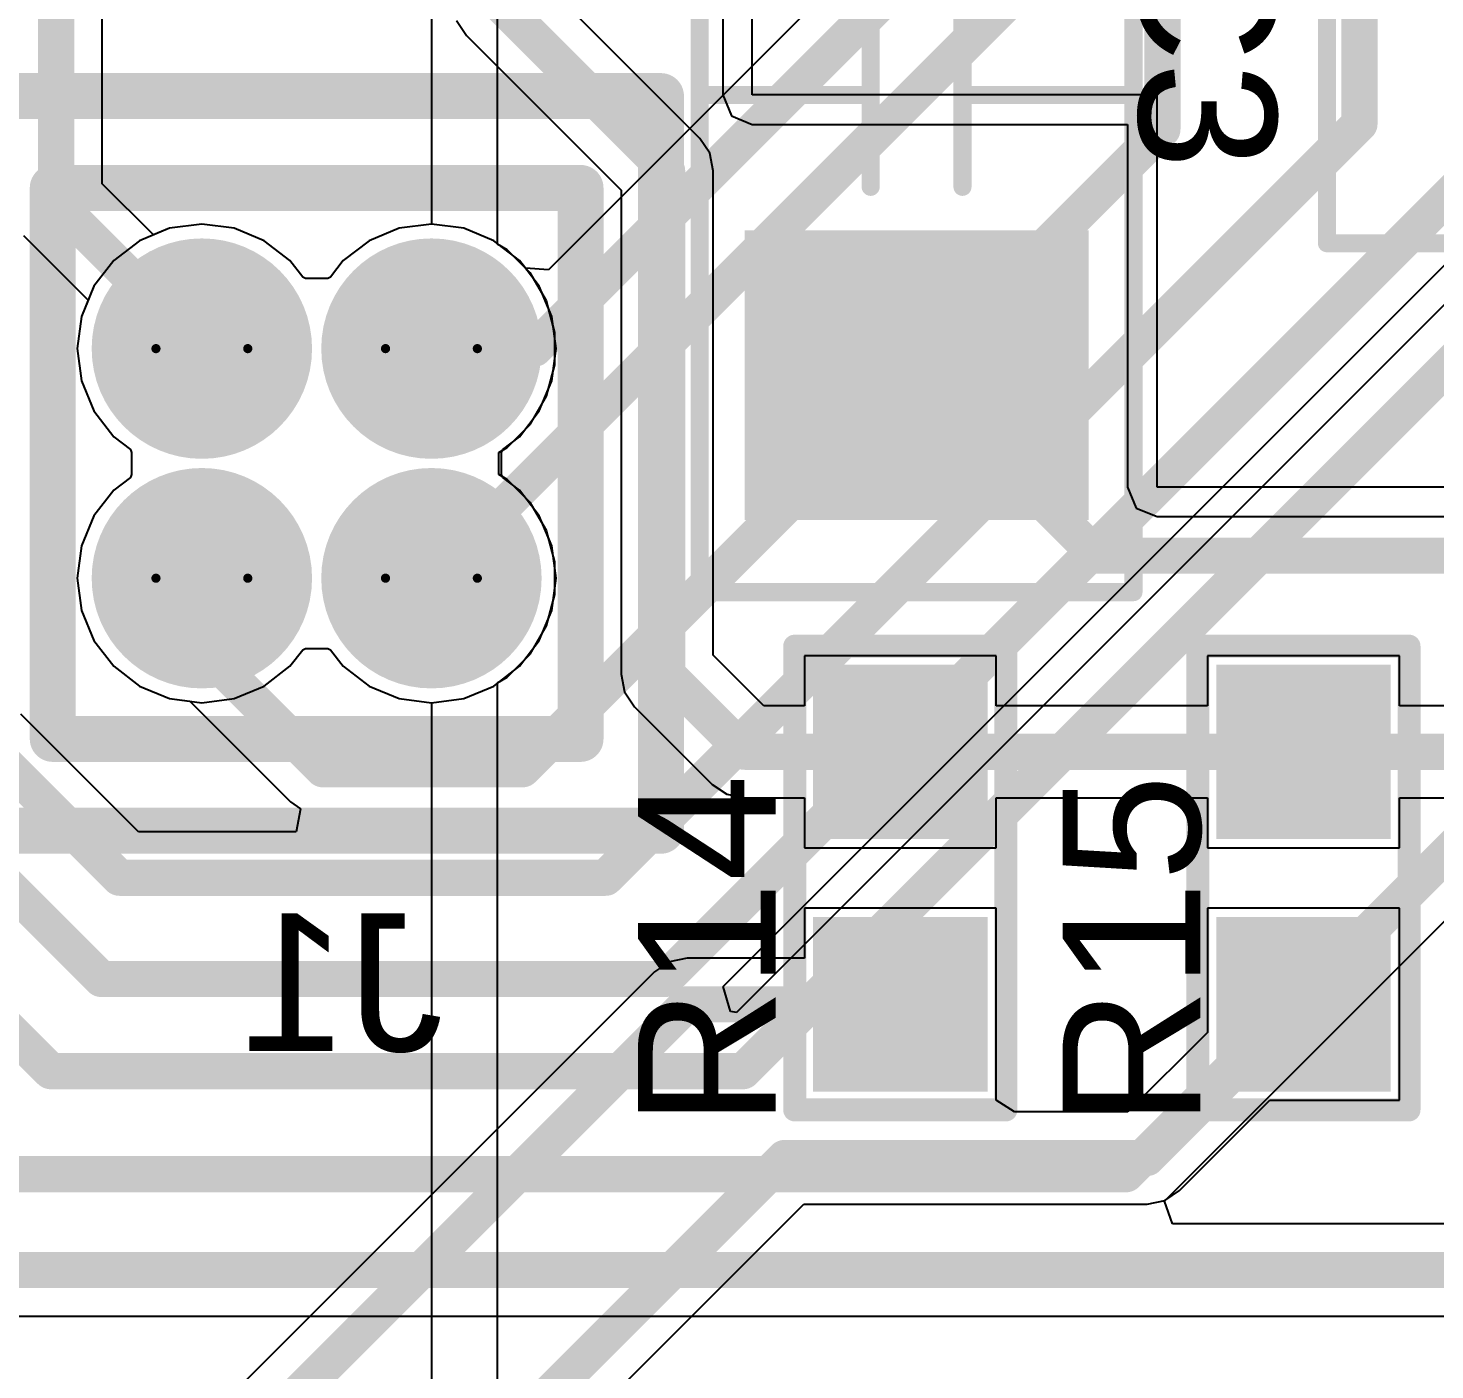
# Model space of a CAD drawing. Header units: inches. Extents: x 0 to 423, y -3 to 110.
# Drawn here: x 39.02 to 46.81, y 25.03 to 32.45 of the extents above; entities that cross this region are included whole.
import ezdxf

# ---------------------------------------------------------------- set-up
doc = ezdxf.new("R2010")
doc.units = ezdxf.units.IN
for name, color, linetype in [('Bottom Layer', 5, 'Continuous'), ('Bottom Overlay', 54, 'Continuous'), ('Bottom Solder', 6, 'Continuous'), ('Drill Drawing', 1, 'Continuous'), ('Mechanical 1', 6, 'Continuous'), ('Mechanical 13', 56, 'Continuous'), ('Mechanical 15', 56, 'Continuous'), ('Mechanical 16', 56, 'Continuous'), ('Mid Layer', 16, 'Continuous'), ('Mid Layer 2', 76, 'Continuous'), ('Multi-Layer', 9, 'Continuous'), ('Pad Holes', 156, 'Continuous'), ('Top Layer', 1, 'Continuous'), ('Top Overlay', 2, 'Continuous'), ('Top Paste', 8, 'Continuous'), ('Top Solder', 216, 'Continuous')]:
    doc.layers.add(name, color=color, linetype=linetype)
doc.styles.add('Arial', font='', dxfattribs={"height": 0.2})
doc.styles.get('Arial').set_extended_font_data('Arial')

# ---------------------------------------------------------------- blocks, each defined once
blk = doc.blocks.new('SFMC_102_X1_XX_D_B_65')
at = {"layer": 'Bottom Layer'}
h = blk.add_hatch(color=5, dxfattribs=at)
edge = h.paths.add_edge_path()
edge.add_arc((-0.635, 0.635), 0.5334, 0, 360)
h = blk.add_hatch(color=5, dxfattribs=at)
edge = h.paths.add_edge_path()
edge.add_arc((0.635, 0.635), 0.5334, 0, 360)
h = blk.add_hatch(color=5, dxfattribs=at)
edge = h.paths.add_edge_path()
edge.add_arc((-0.635, -0.635), 0.5334, 0, 360)
h = blk.add_hatch(color=5, dxfattribs=at)
edge = h.paths.add_edge_path()
edge.add_arc((0.635, -0.635), 0.5334, 0, 360)
at = {"layer": 'Bottom Solder'}
h = blk.add_hatch(color=6, dxfattribs=at)
edge = h.paths.add_edge_path()
edge.add_arc((-0.635, 0.635), 0.6096, 0, 360)
h = blk.add_hatch(color=6, dxfattribs=at)
edge = h.paths.add_edge_path()
edge.add_arc((0.635, 0.635), 0.6096, 0, 360)
h = blk.add_hatch(color=6, dxfattribs=at)
edge = h.paths.add_edge_path()
edge.add_arc((-0.635, -0.635), 0.6096, 0, 360)
h = blk.add_hatch(color=6, dxfattribs=at)
edge = h.paths.add_edge_path()
edge.add_arc((0.635, -0.635), 0.6096, 0, 360)
at = {"layer": 'Mid Layer'}
h = blk.add_hatch(color=16, dxfattribs=at)
edge = h.paths.add_edge_path()
edge.add_arc((-0.635, 0.635), 0.5334, 0, 360)
h = blk.add_hatch(color=16, dxfattribs=at)
edge = h.paths.add_edge_path()
edge.add_arc((0.635, 0.635), 0.5334, 0, 360)
h = blk.add_hatch(color=16, dxfattribs=at)
edge = h.paths.add_edge_path()
edge.add_arc((-0.635, -0.635), 0.5334, 0, 360)
h = blk.add_hatch(color=16, dxfattribs=at)
edge = h.paths.add_edge_path()
edge.add_arc((0.635, -0.635), 0.5334, 0, 360)
at = {"layer": 'Mid Layer 2'}
h = blk.add_hatch(color=76, dxfattribs=at)
edge = h.paths.add_edge_path()
edge.add_arc((-0.635, 0.635), 0.5334, 0, 360)
h = blk.add_hatch(color=76, dxfattribs=at)
edge = h.paths.add_edge_path()
edge.add_arc((0.635, 0.635), 0.5334, 0, 360)
h = blk.add_hatch(color=76, dxfattribs=at)
edge = h.paths.add_edge_path()
edge.add_arc((-0.635, -0.635), 0.5334, 0, 360)
h = blk.add_hatch(color=76, dxfattribs=at)
edge = h.paths.add_edge_path()
edge.add_arc((0.635, -0.635), 0.5334, 0, 360)
at = {"layer": 'Multi-Layer'}
h = blk.add_hatch(color=9, dxfattribs=at)
edge = h.paths.add_edge_path()
edge.add_arc((-0.635, 0.635), 0.5334, 0, 360)
h = blk.add_hatch(color=9, dxfattribs=at)
edge = h.paths.add_edge_path()
edge.add_arc((0.635, 0.635), 0.5334, 0, 360)
h = blk.add_hatch(color=9, dxfattribs=at)
edge = h.paths.add_edge_path()
edge.add_arc((-0.635, -0.635), 0.5334, 0, 360)
h = blk.add_hatch(color=9, dxfattribs=at)
edge = h.paths.add_edge_path()
edge.add_arc((0.635, -0.635), 0.5334, 0, 360)
at = {"layer": 'Pad Holes'}
h = blk.add_hatch(color=7, dxfattribs=at)
edge = h.paths.add_edge_path()
edge.add_arc((-0.635, 0.635), 0.3556, 0, 360)
h = blk.add_hatch(color=7, dxfattribs=at)
edge = h.paths.add_edge_path()
edge.add_arc((0.635, 0.635), 0.3556, 0, 360)
h = blk.add_hatch(color=7, dxfattribs=at)
edge = h.paths.add_edge_path()
edge.add_arc((-0.635, -0.635), 0.3556, 0, 360)
h = blk.add_hatch(color=7, dxfattribs=at)
edge = h.paths.add_edge_path()
edge.add_arc((0.635, -0.635), 0.3556, 0, 360)
at = {"layer": 'Top Layer'}
h = blk.add_hatch(color=1, dxfattribs=at)
edge = h.paths.add_edge_path()
edge.add_arc((-0.635, 0.635), 0.5334, 0, 360)
h = blk.add_hatch(color=1, dxfattribs=at)
edge = h.paths.add_edge_path()
edge.add_arc((0.635, 0.635), 0.5334, 0, 360)
h = blk.add_hatch(color=1, dxfattribs=at)
edge = h.paths.add_edge_path()
edge.add_arc((-0.635, -0.635), 0.5334, 0, 360)
h = blk.add_hatch(color=1, dxfattribs=at)
edge = h.paths.add_edge_path()
edge.add_arc((0.635, -0.635), 0.5334, 0, 360)
at = {"layer": 'Top Solder'}
h = blk.add_hatch(color=216, dxfattribs=at)
edge = h.paths.add_edge_path()
edge.add_arc((-0.635, 0.635), 0.6096, 0, 360)
h = blk.add_hatch(color=216, dxfattribs=at)
edge = h.paths.add_edge_path()
edge.add_arc((0.635, 0.635), 0.6096, 0, 360)
h = blk.add_hatch(color=216, dxfattribs=at)
edge = h.paths.add_edge_path()
edge.add_arc((-0.635, -0.635), 0.6096, 0, 360)
h = blk.add_hatch(color=216, dxfattribs=at)
edge = h.paths.add_edge_path()
edge.add_arc((0.635, -0.635), 0.6096, 0, 360)
at = {"layer": 'Bottom Overlay'}
for points in [[(-1.905, 2.032, 0.254, 0.254, 0), (-1.905, -2.032, 0.254, 0.254, 0)], [(1.905, 2.032, 0.254, 0.254, 0), (-1.905, 2.032, 0.254, 0.254, 0)], [(1.905, 2.032, 0.254, 0.254, 0), (1.905, -2.032, 0.254, 0.254, 0)], [(1.905, -2.032, 0.254, 0.254, 0), (-1.905, -2.032, 0.254, 0.254, 0)]]:
    blk.add_lwpolyline(points, format="xyseb", dxfattribs=at)
for points in [[(-1.9685, 2.032, 0.127, 0.127, 1), (-1.8415, 2.032, 0.127, 0.127, 1)], [(-1.9685, 2.032, 0.127, 0.127, 1), (-1.8415, 2.032, 0.127, 0.127, 1)], [(1.8415, 2.032, 0.127, 0.127, 1), (1.9685, 2.032, 0.127, 0.127, 1)], [(1.8415, 2.032, 0.127, 0.127, 1), (1.9685, 2.032, 0.127, 0.127, 1)], [(-1.9685, -2.032, 0.127, 0.127, 1), (-1.8415, -2.032, 0.127, 0.127, 1)], [(-1.9685, -2.032, 0.127, 0.127, 1), (-1.8415, -2.032, 0.127, 0.127, 1)], [(1.8415, -2.032, 0.127, 0.127, 1), (1.9685, -2.032, 0.127, 0.127, 1)], [(1.8415, -2.032, 0.127, 0.127, 1), (1.9685, -2.032, 0.127, 0.127, 1)]]:
    blk.add_lwpolyline(points, format="xyseb", close=True, dxfattribs=at)
at = {"layer": 'Mechanical 1'}
for points in [[(-1.46, 1.524, 0.254, 0.254, 0), (-1.46, -1.524, 0.254, 0.254, 0)], [(1.46, 1.524, 0.254, 0.254, 0), (-1.46, 1.524, 0.254, 0.254, 0)], [(1.46, 1.524, 0.254, 0.254, 0), (1.46, -1.524, 0.254, 0.254, 0)], [(1.46, -1.524, 0.254, 0.254, 0), (-1.46, -1.524, 0.254, 0.254, 0)]]:
    blk.add_lwpolyline(points, format="xyseb", dxfattribs=at)
for points in [[(-1.5235, 1.524, 0.127, 0.127, 1), (-1.3965, 1.524, 0.127, 0.127, 1)], [(-1.5235, 1.524, 0.127, 0.127, 1), (-1.3965, 1.524, 0.127, 0.127, 1)], [(1.3965, 1.524, 0.127, 0.127, 1), (1.5235, 1.524, 0.127, 0.127, 1)], [(1.3965, 1.524, 0.127, 0.127, 1), (1.5235, 1.524, 0.127, 0.127, 1)], [(-1.5235, -1.524, 0.127, 0.127, 1), (-1.3965, -1.524, 0.127, 0.127, 1)], [(-1.5235, -1.524, 0.127, 0.127, 1), (-1.3965, -1.524, 0.127, 0.127, 1)], [(1.3965, -1.524, 0.127, 0.127, 1), (1.5235, -1.524, 0.127, 0.127, 1)], [(1.3965, -1.524, 0.127, 0.127, 1), (1.5235, -1.524, 0.127, 0.127, 1)]]:
    blk.add_lwpolyline(points, format="xyseb", close=True, dxfattribs=at)
at = {"layer": 'Mechanical 1', "style": 'Arial', "text_generation_flag": 2}
blk.add_text('J1', height=0.762, rotation=180, dxfattribs=at).set_placement((-0.7002, 3.2511))
blk = doc.blocks.new('C_3216_TANTAL____INV_71')
at = {"layer": 'Top Layer'}
for points in [[(-2.2499, 0.85), (-0.8499, 0.85), (-0.8499, -0.85), (-2.2499, -0.85)], [(0.8499, 0.85), (2.2499, 0.85), (2.2499, -0.85), (0.8499, -0.85)]]:
    blk.add_hatch(color=1, dxfattribs=at).paths.add_polyline_path(points)
at = {"layer": 'Top Paste'}
for points in [[(-2.2499, 0.85), (-0.8499, 0.85), (-0.8499, -0.85), (-2.2499, -0.85)], [(0.8499, 0.85), (2.2499, 0.85), (2.2499, -0.85), (0.8499, -0.85)]]:
    blk.add_hatch(color=8, dxfattribs=at).paths.add_polyline_path(points)
at = {"layer": 'Top Solder'}
for points in [[(-2.3515, 0.9516), (-0.7483, 0.9516), (-0.7483, -0.9516), (-2.3515, -0.9516)], [(0.7483, 0.9516), (2.3515, 0.9516), (2.3515, -0.9516), (0.7483, -0.9516)]]:
    blk.add_hatch(color=216, dxfattribs=at).paths.add_polyline_path(points)
at = {"layer": 'Mechanical 16'}
for p, q in [((2.667, -1.2499), (2.667, 1.2499)), ((2.667, 1.2499), (3.048, 1.2499)), ((3.048, 1.2499), (3.048, -1.2499)), ((3.048, -1.2499), (2.667, -1.2499))]:
    blk.add_line(p, q, dxfattribs=at)
for points in [[(-2.7501, 1.1999, 0.1001, 0.1001, 0), (-2.7501, -1.1999, 0.1001, 0.1001, 0)], [(-2.7501, 1.1999, 0.1001, 0.1001, 0), (2.7501, 1.1999, 0.1001, 0.1001, 0)], [(2.7501, 1.1999, 0.1001, 0.1001, 0), (2.7501, -1.1999, 0.1001, 0.1001, 0)], [(0, 1.143, 0.1001, 0.1001, 0), (0, 0.254, 0.1001, 0.1001, 0)], [(-0.508, 0.254, 0.1001, 0.1001, 0), (0, 0.254, 0.1001, 0.1001, 0)], [(0, 0.254, 0.1001, 0.1001, 0), (0.508, 0.254, 0.1001, 0.1001, 0)], [(-0.508, -0.254, 0.1001, 0.1001, 0), (0, -0.254, 0.1001, 0.1001, 0)], [(0, -0.254, 0.1001, 0.1001, 0), (0.508, -0.254, 0.1001, 0.1001, 0)], [(0, -0.254, 0.1001, 0.1001, 0), (0, -1.143, 0.1001, 0.1001, 0)], [(-2.7501, -1.1999, 0.1001, 0.1001, 0), (2.7501, -1.1999, 0.1001, 0.1001, 0)]]:
    blk.add_lwpolyline(points, format="xyseb", dxfattribs=at)
for points in [[(-2.7751, 1.1999, 0.05, 0.05, 1), (-2.725, 1.1999, 0.05, 0.05, 1)], [(-2.7751, 1.1999, 0.05, 0.05, 1), (-2.725, 1.1999, 0.05, 0.05, 1)], [(2.725, 1.1999, 0.05, 0.05, 1), (2.7751, 1.1999, 0.05, 0.05, 1)], [(2.725, 1.1999, 0.05, 0.05, 1), (2.7751, 1.1999, 0.05, 0.05, 1)], [(-0.025, 1.143, 0.05, 0.05, 1), (0.025, 1.143, 0.05, 0.05, 1)], [(-0.533, 0.254, 0.05, 0.05, 1), (-0.483, 0.254, 0.05, 0.05, 1)], [(-0.025, 0.254, 0.05, 0.05, 1), (0.025, 0.254, 0.05, 0.05, 1)], [(-0.025, 0.254, 0.05, 0.05, 1), (0.025, 0.254, 0.05, 0.05, 1)], [(-0.025, 0.254, 0.05, 0.05, 1), (0.025, 0.254, 0.05, 0.05, 1)], [(0.483, 0.254, 0.05, 0.05, 1), (0.533, 0.254, 0.05, 0.05, 1)], [(-0.533, -0.254, 0.05, 0.05, 1), (-0.483, -0.254, 0.05, 0.05, 1)], [(-0.025, -0.254, 0.05, 0.05, 1), (0.025, -0.254, 0.05, 0.05, 1)], [(-0.025, -0.254, 0.05, 0.05, 1), (0.025, -0.254, 0.05, 0.05, 1)], [(-0.025, -0.254, 0.05, 0.05, 1), (0.025, -0.254, 0.05, 0.05, 1)], [(0.483, -0.254, 0.05, 0.05, 1), (0.533, -0.254, 0.05, 0.05, 1)], [(-2.7751, -1.1999, 0.05, 0.05, 1), (-2.725, -1.1999, 0.05, 0.05, 1)], [(-2.7751, -1.1999, 0.05, 0.05, 1), (-2.725, -1.1999, 0.05, 0.05, 1)], [(-0.025, -1.143, 0.05, 0.05, 1), (0.025, -1.143, 0.05, 0.05, 1)], [(2.725, -1.1999, 0.05, 0.05, 1), (2.7751, -1.1999, 0.05, 0.05, 1)], [(2.725, -1.1999, 0.05, 0.05, 1), (2.7751, -1.1999, 0.05, 0.05, 1)]]:
    blk.add_lwpolyline(points, format="xyseb", close=True, dxfattribs=at)
blk = doc.blocks.new('0603C_TBD_115')
at = {"layer": 'Top Layer'}
for points in [[(-0.381, 0.381), (0.381, 0.381), (0.381, -0.381), (-0.381, -0.381)], [(1.016, 0.381), (1.778, 0.381), (1.778, -0.381), (1.016, -0.381)]]:
    blk.add_hatch(color=1, dxfattribs=at).paths.add_polyline_path(points)
at = {"layer": 'Top Paste'}
for points in [[(-0.381, 0.381), (0.381, 0.381), (0.381, -0.381), (-0.381, -0.381)], [(1.016, 0.381), (1.778, 0.381), (1.778, -0.381), (1.016, -0.381)]]:
    blk.add_hatch(color=8, dxfattribs=at).paths.add_polyline_path(points)
at = {"layer": 'Top Solder'}
for points in [[(-0.4826, 0.4826), (0.4826, 0.4826), (0.4826, -0.4826), (-0.4826, -0.4826)], [(0.9144, 0.4826), (1.8796, 0.4826), (1.8796, -0.4826), (0.9144, -0.4826)]]:
    blk.add_hatch(color=216, dxfattribs=at).paths.add_polyline_path(points)
at = {"layer": 'Top Overlay'}
for points in [[(-0.5842, 0.5842, 0.127, 0.127, 0), (-0.5842, -0.5842, 0.127, 0.127, 0)], [(-0.5842, 0.5842, 0.127, 0.127, 0), (1.9812, 0.5842, 0.127, 0.127, 0)], [(1.9812, 0.5842, 0.127, 0.127, 0), (1.9812, -0.5842, 0.127, 0.127, 0)], [(-0.5842, -0.5842, 0.127, 0.127, 0), (1.9812, -0.5842, 0.127, 0.127, 0)]]:
    blk.add_lwpolyline(points, format="xyseb", dxfattribs=at)
for points in [[(-0.61595, 0.5842, 0.0635, 0.0635, 1), (-0.55245, 0.5842, 0.0635, 0.0635, 1)], [(-0.61595, 0.5842, 0.0635, 0.0635, 1), (-0.55245, 0.5842, 0.0635, 0.0635, 1)], [(1.94945, 0.5842, 0.0635, 0.0635, 1), (2.01295, 0.5842, 0.0635, 0.0635, 1)], [(1.94945, 0.5842, 0.0635, 0.0635, 1), (2.01295, 0.5842, 0.0635, 0.0635, 1)], [(-0.61595, -0.5842, 0.0635, 0.0635, 1), (-0.55245, -0.5842, 0.0635, 0.0635, 1)], [(-0.61595, -0.5842, 0.0635, 0.0635, 1), (-0.55245, -0.5842, 0.0635, 0.0635, 1)], [(1.94945, -0.5842, 0.0635, 0.0635, 1), (2.01295, -0.5842, 0.0635, 0.0635, 1)], [(1.94945, -0.5842, 0.0635, 0.0635, 1), (2.01295, -0.5842, 0.0635, 0.0635, 1)]]:
    blk.add_lwpolyline(points, format="xyseb", close=True, dxfattribs=at)
blk = doc.blocks.new('0603C_TBD_116')
at = {"layer": 'Top Layer'}
for points in [[(-0.381, 0.381), (0.381, 0.381), (0.381, -0.381), (-0.381, -0.381)], [(1.016, 0.381), (1.778, 0.381), (1.778, -0.381), (1.016, -0.381)]]:
    blk.add_hatch(color=1, dxfattribs=at).paths.add_polyline_path(points)
at = {"layer": 'Top Paste'}
for points in [[(-0.381, 0.381), (0.381, 0.381), (0.381, -0.381), (-0.381, -0.381)], [(1.016, 0.381), (1.778, 0.381), (1.778, -0.381), (1.016, -0.381)]]:
    blk.add_hatch(color=8, dxfattribs=at).paths.add_polyline_path(points)
at = {"layer": 'Top Solder'}
for points in [[(-0.4826, 0.4826), (0.4826, 0.4826), (0.4826, -0.4826), (-0.4826, -0.4826)], [(0.9144, 0.4826), (1.8796, 0.4826), (1.8796, -0.4826), (0.9144, -0.4826)]]:
    blk.add_hatch(color=216, dxfattribs=at).paths.add_polyline_path(points)
at = {"layer": 'Top Overlay'}
for points in [[(-0.5842, 0.5842, 0.127, 0.127, 0), (-0.5842, -0.5842, 0.127, 0.127, 0)], [(-0.5842, 0.5842, 0.127, 0.127, 0), (1.9812, 0.5842, 0.127, 0.127, 0)], [(1.9812, 0.5842, 0.127, 0.127, 0), (1.9812, -0.5842, 0.127, 0.127, 0)], [(-0.5842, -0.5842, 0.127, 0.127, 0), (1.9812, -0.5842, 0.127, 0.127, 0)]]:
    blk.add_lwpolyline(points, format="xyseb", dxfattribs=at)
for points in [[(-0.61595, 0.5842, 0.0635, 0.0635, 1), (-0.55245, 0.5842, 0.0635, 0.0635, 1)], [(-0.61595, 0.5842, 0.0635, 0.0635, 1), (-0.55245, 0.5842, 0.0635, 0.0635, 1)], [(1.94945, 0.5842, 0.0635, 0.0635, 1), (2.01295, 0.5842, 0.0635, 0.0635, 1)], [(1.94945, 0.5842, 0.0635, 0.0635, 1), (2.01295, 0.5842, 0.0635, 0.0635, 1)], [(-0.61595, -0.5842, 0.0635, 0.0635, 1), (-0.55245, -0.5842, 0.0635, 0.0635, 1)], [(-0.61595, -0.5842, 0.0635, 0.0635, 1), (-0.55245, -0.5842, 0.0635, 0.0635, 1)], [(1.94945, -0.5842, 0.0635, 0.0635, 1), (2.01295, -0.5842, 0.0635, 0.0635, 1)], [(1.94945, -0.5842, 0.0635, 0.0635, 1), (2.01295, -0.5842, 0.0635, 0.0635, 1)]]:
    blk.add_lwpolyline(points, format="xyseb", close=True, dxfattribs=at)
blk = doc.blocks.new('SOT23_130')
at = {"layer": 'Top Layer'}
for points in [[(-1.45, 0.569), (-1.45, 1.331), (-0.55, 1.331), (-0.55, 0.569)], [(0.55, -0.381), (0.55, 0.381), (1.45, 0.381), (1.45, -0.381)], [(-1.45, -1.331), (-1.45, -0.569), (-0.55, -0.569), (-0.55, -1.331)]]:
    blk.add_hatch(color=1, dxfattribs=at).paths.add_polyline_path(points)
at = {"layer": 'Top Paste'}
for points in [[(-1.45, 0.569), (-1.45, 1.331), (-0.55, 1.331), (-0.55, 0.569)], [(0.55, -0.381), (0.55, 0.381), (1.45, 0.381), (1.45, -0.381)], [(-1.45, -1.331), (-1.45, -0.569), (-0.55, -0.569), (-0.55, -1.331)]]:
    blk.add_hatch(color=8, dxfattribs=at).paths.add_polyline_path(points)
at = {"layer": 'Top Solder'}
for points in [[(-1.5516, 0.4674), (-1.5516, 1.4326), (-0.4484, 1.4326), (-0.4484, 0.4674)], [(0.4484, -0.4826), (0.4484, 0.4826), (1.5516, 0.4826), (1.5516, -0.4826)], [(-1.5516, -1.4326), (-1.5516, -0.4674), (-0.4484, -0.4674), (-0.4484, -1.4326)]]:
    blk.add_hatch(color=216, dxfattribs=at).paths.add_polyline_path(points)
at = {"layer": 'Mechanical 13'}
for points in [[(0.7, 1.52, 0.1, 0.1, 0), (-0.7, 1.52, 0.1, 0.1, 0)], [(-0.7, 1.52, 0.1, 0.1, 0), (-0.7, -1.52, 0.1, 0.1, 0)], [(0.7, 1.52, 0.1, 0.1, 0), (0.7, -1.52, 0.1, 0.1, 0)], [(0.7, -1.52, 0.1, 0.1, 0), (-0.7, -1.52, 0.1, 0.1, 0)]]:
    blk.add_lwpolyline(points, format="xyseb", dxfattribs=at)
for points in [[(-0.725, 1.52, 0.05, 0.05, 1), (-0.675, 1.52, 0.05, 0.05, 1)], [(-0.725, 1.52, 0.05, 0.05, 1), (-0.675, 1.52, 0.05, 0.05, 1)], [(0.675, 1.52, 0.05, 0.05, 1), (0.725, 1.52, 0.05, 0.05, 1)], [(0.675, 1.52, 0.05, 0.05, 1), (0.725, 1.52, 0.05, 0.05, 1)], [(-0.725, -1.52, 0.05, 0.05, 1), (-0.675, -1.52, 0.05, 0.05, 1)], [(-0.725, -1.52, 0.05, 0.05, 1), (-0.675, -1.52, 0.05, 0.05, 1)], [(0.675, -1.52, 0.05, 0.05, 1), (0.725, -1.52, 0.05, 0.05, 1)], [(0.675, -1.52, 0.05, 0.05, 1), (0.725, -1.52, 0.05, 0.05, 1)]]:
    blk.add_lwpolyline(points, format="xyseb", close=True, dxfattribs=at)
at = {"layer": 'Mechanical 15'}
for points in [[(1.95, 1.77, 0.1, 0.1, 0), (-1.95, 1.77, 0.1, 0.1, 0)], [(-1.95, 1.77, 0.1, 0.1, 0), (-1.95, -1.77, 0.1, 0.1, 0)], [(1.95, 1.77, 0.1, 0.1, 0), (1.95, -1.77, 0.1, 0.1, 0)], [(0, 0.5, 0.1, 0.1, 0), (0, -0.5, 0.1, 0.1, 0)], [(0.5, 0, 0.1, 0.1, 0), (-0.5, 0, 0.1, 0.1, 0)], [(1.95, -1.77, 0.1, 0.1, 0), (-1.95, -1.77, 0.1, 0.1, 0)]]:
    blk.add_lwpolyline(points, format="xyseb", dxfattribs=at)
for points in [[(-1.975, 1.77, 0.05, 0.05, 1), (-1.925, 1.77, 0.05, 0.05, 1)], [(-1.975, 1.77, 0.05, 0.05, 1), (-1.925, 1.77, 0.05, 0.05, 1)], [(1.925, 1.77, 0.05, 0.05, 1), (1.975, 1.77, 0.05, 0.05, 1)], [(1.925, 1.77, 0.05, 0.05, 1), (1.975, 1.77, 0.05, 0.05, 1)], [(-0.025, 0.5, 0.05, 0.05, 1), (0.025, 0.5, 0.05, 0.05, 1)], [(-0.525, 0, 0.05, 0.05, 1), (-0.475, 0, 0.05, 0.05, 1)], [(0.475, 0, 0.05, 0.05, 1), (0.525, 0, 0.05, 0.05, 1)], [(-0.025, -0.5, 0.05, 0.05, 1), (0.025, -0.5, 0.05, 0.05, 1)], [(-1.975, -1.77, 0.05, 0.05, 1), (-1.925, -1.77, 0.05, 0.05, 1)], [(-1.975, -1.77, 0.05, 0.05, 1), (-1.925, -1.77, 0.05, 0.05, 1)], [(1.925, -1.77, 0.05, 0.05, 1), (1.975, -1.77, 0.05, 0.05, 1)], [(1.925, -1.77, 0.05, 0.05, 1), (1.975, -1.77, 0.05, 0.05, 1)]]:
    blk.add_lwpolyline(points, format="xyseb", close=True, dxfattribs=at)
at = {"layer": 'Top Overlay'}
for points in [[(0.7, 1.5, 0.2, 0.2, 0), (0, 1.5, 0.2, 0.2, 0)], [(0.7, 1.5, 0.2, 0.2, 0), (0.7, 0.8, 0.2, 0.2, 0)], [(0.7, -0.8, 0.2, 0.2, 0), (0.7, -1.5, 0.2, 0.2, 0)], [(0.7, -1.5, 0.2, 0.2, 0), (0, -1.5, 0.2, 0.2, 0)]]:
    blk.add_lwpolyline(points, format="xyseb", dxfattribs=at)
for points in [[(-0.05, 1.5, 0.1, 0.1, 1), (0.05, 1.5, 0.1, 0.1, 1)], [(0.65, 1.5, 0.1, 0.1, 1), (0.75, 1.5, 0.1, 0.1, 1)], [(0.65, 1.5, 0.1, 0.1, 1), (0.75, 1.5, 0.1, 0.1, 1)], [(-1.8308, 0.9672, 0.25, 0.25, 1), (-2.0808, 0.9672, 0.25, 0.25, 1)], [(-2.1433, 0.9672, 0.125, 0.125, 1), (-2.0183, 0.9672, 0.125, 0.125, 1)], [(-1.8933, 0.9672, 0.125, 0.125, 1), (-1.7683, 0.9672, 0.125, 0.125, 1)], [(0.65, 0.8, 0.1, 0.1, 1), (0.75, 0.8, 0.1, 0.1, 1)], [(0.65, -0.8, 0.1, 0.1, 1), (0.75, -0.8, 0.1, 0.1, 1)], [(-0.05, -1.5, 0.1, 0.1, 1), (0.05, -1.5, 0.1, 0.1, 1)], [(0.65, -1.5, 0.1, 0.1, 1), (0.75, -1.5, 0.1, 0.1, 1)], [(0.65, -1.5, 0.1, 0.1, 1), (0.75, -1.5, 0.1, 0.1, 1)]]:
    blk.add_lwpolyline(points, format="xyseb", close=True, dxfattribs=at)

msp = doc.modelspace()

# ---------------------------------------------------------------- linework, layer by layer
at = {"layer": 'Bottom Layer'}
for p, q in [((44.2951, 33.5056), (41.9029, 31.1134)), ((44.0572, 28.3368), (47.3102, 31.5898)), ((39.986, 31.3663), (39.8076, 31.3428)), ((40.1644, 31.3428), (39.986, 31.3663)), ((41.256, 31.3663), (41.0776, 31.3428)), ((41.4344, 31.3428), (41.256, 31.3663)), ((39.8076, 31.3428), (39.6414, 31.2739)), ((40.3307, 31.2739), (40.1644, 31.3428)), ((41.0776, 31.3428), (40.9114, 31.2739)), ((41.6007, 31.2739), (41.4344, 31.3428)), ((47.2654, 31.326), (42.9437, 27.0043)), ((39.6414, 31.2739), (39.4986, 31.1644)), ((40.4734, 31.1644), (40.3307, 31.2739)), ((40.9114, 31.2739), (40.7686, 31.1644)), ((41.7434, 31.1644), (41.6007, 31.2739)), ((39.4986, 31.1644), (39.3891, 31.0216)), ((40.5439, 31.0725), (40.4734, 31.1644)), ((40.7686, 31.1644), (40.6981, 31.0725)), ((41.7762, 31.1217), (41.7434, 31.1644)), ((40.5598, 31.0655), (40.5439, 31.0725)), ((40.6822, 31.0655), (40.5598, 31.0655)), ((40.6981, 31.0725), (40.6822, 31.0655)), ((41.9029, 31.1134), (41.7762, 31.1217)), ((39.3891, 31.0216), (39.3202, 30.8554)), ((39.3202, 30.8554), (39.2967, 30.677)), ((39.2967, 30.677), (39.3202, 30.4986)), ((39.3202, 30.4986), (39.3891, 30.3323)), ((39.3891, 30.3323), (39.4986, 30.1896)), ((39.4986, 30.1896), (39.5905, 30.1191)), ((39.5905, 30.1191), (39.5975, 30.1032)), ((39.5975, 30.1032), (39.5975, 29.9808)), ((39.5905, 29.9649), (39.4986, 29.8944)), ((39.5975, 29.9808), (39.5905, 29.9649)), ((39.4986, 29.8944), (39.3891, 29.7516)), ((45.3109, 25.9619), (49.1702, 29.8212)), ((39.3891, 29.7516), (39.3202, 29.5854)), ((39.3202, 29.5854), (39.2967, 29.407)), ((39.2967, 29.407), (39.3202, 29.2286)), ((39.3202, 29.2286), (39.3891, 29.0623)), ((39.3891, 29.0623), (39.4986, 28.9196)), ((39.4986, 28.9196), (39.6414, 28.8101)), ((39.6414, 28.8101), (39.8076, 28.7412)), ((39.8076, 28.7412), (39.919, 28.7265)), ((39.919, 28.7265), (40.4758, 28.1698)), ((39.6356, 28.0049), (38.9849, 28.6556)), ((42.8691, 27.1486), (44.0572, 28.3368)), ((44.0572, 28.3368), (44.0572, 28.3368)), ((40.4758, 28.1698), (40.5324, 28.1319)), ((40.5324, 28.1319), (40.5081, 28.0049)), ((40.5081, 28.0049), (39.6356, 28.0049)), ((42.9109, 27.0108), (42.8691, 27.1486)), ((42.9437, 27.0043), (42.9109, 27.0108)), ((45.3562, 25.8352), (45.3109, 25.9619)), ((45.3565, 25.8349), (45.3562, 25.8352)), ((48.8544, 25.8349), (45.3565, 25.8349)), ((38.5299, 25.3251), (48.96, 25.3251))]:
    msp.add_line(p, q, dxfattribs=at)
for points in [[(45.3, 31.89, 0.2, 0.2, 0), (45.3, 49.94, 0.2, 0.2, 0)], [(46.39, 31.92, 0.2, 0.2, 0), (46.39, 44.46, 0.2, 0.2, 0)], [(41.827, 30.677, 0.2, 0.2, 0), (44.55, 33.4, 0.2, 0.2, 0)], [(41.256, 29.407, 0.2, 0.2, 0), (44.95, 33.101, 0.2, 0.2, 0)], [(41.76, 28.35, 0.2, 0.2, 0), (45.3, 31.89, 0.2, 0.2, 0)], [(42.22, 27.75, 0.2, 0.2, 0), (46.39, 31.92, 0.2, 0.2, 0)], [(43.877, 28.517, 0.2, 0.2, 0), (47.13, 31.77, 0.2, 0.2, 0)], [(42.9799, 26.68, 0.2, 0.2, 0), (47.48, 31.1801, 0.2, 0.2, 0)], [(41.256, 30.677, 0.2, 0.2, 0), (41.827, 30.677, 0.2, 0.2, 0)], [(45.0985, 26.11, 0.2, 0.2, 0), (48.99, 30.0015, 0.2, 0.2, 0)], [(39.986, 29.02, 0.2, 0.2, 0), (39.986, 29.407, 0.2, 0.2, 0)], [(39.986, 29.02, 0.2, 0.2, 0), (40.656, 28.35, 0.2, 0.2, 0)], [(38.73, 28.55, 0.2, 0.2, 0), (39.53, 27.75, 0.2, 0.2, 0)], [(42.55, 27.19, 0.2, 0.2, 0), (43.877, 28.517, 0.2, 0.2, 0)], [(38.27, 28.35, 0.2, 0.2, 0), (39.43, 27.19, 0.2, 0.2, 0)], [(40.656, 28.35, 0.2, 0.2, 0), (41.76, 28.35, 0.2, 0.2, 0)], [(37.85, 27.98, 0.2, 0.2, 0), (39.15, 26.68, 0.2, 0.2, 0)], [(39.53, 27.75, 0.2, 0.2, 0), (42.22, 27.75, 0.2, 0.2, 0)], [(39.43, 27.19, 0.2, 0.2, 0), (42.55, 27.19, 0.2, 0.2, 0)], [(39.15, 26.68, 0.2, 0.2, 0), (42.9799, 26.68, 0.2, 0.2, 0)], [(38.88, 26.11, 0.2, 0.2, 0), (45.0985, 26.11, 0.2, 0.2, 0)], [(38.5299, 25.58, 0.2, 0.2, 0), (48.96, 25.58, 0.2, 0.2, 0)]]:
    msp.add_lwpolyline(points, format="xyseb", dxfattribs=at)
for points in [[(45.25, 31.89, 0.1, 0.1, 1), (45.35, 31.89, 0.1, 0.1, 1)], [(45.25, 31.89, 0.1, 0.1, 1), (45.35, 31.89, 0.1, 0.1, 1)], [(46.34, 31.92, 0.1, 0.1, 1), (46.44, 31.92, 0.1, 0.1, 1)], [(46.34, 31.92, 0.1, 0.1, 1), (46.44, 31.92, 0.1, 0.1, 1)], [(41.206, 30.677, 0.1, 0.1, 1), (41.306, 30.677, 0.1, 0.1, 1)], [(41.777, 30.677, 0.1, 0.1, 1), (41.877, 30.677, 0.1, 0.1, 1)], [(41.777, 30.677, 0.1, 0.1, 1), (41.877, 30.677, 0.1, 0.1, 1)], [(39.936, 29.407, 0.1, 0.1, 1), (40.036, 29.407, 0.1, 0.1, 1)], [(41.206, 29.407, 0.1, 0.1, 1), (41.306, 29.407, 0.1, 0.1, 1)], [(39.936, 29.02, 0.1, 0.1, 1), (40.036, 29.02, 0.1, 0.1, 1)], [(39.936, 29.02, 0.1, 0.1, 1), (40.036, 29.02, 0.1, 0.1, 1)], [(43.827, 28.517, 0.1, 0.1, 1), (43.927, 28.517, 0.1, 0.1, 1)], [(43.827, 28.517, 0.1, 0.1, 1), (43.927, 28.517, 0.1, 0.1, 1)], [(40.606, 28.35, 0.1, 0.1, 1), (40.706, 28.35, 0.1, 0.1, 1)], [(40.606, 28.35, 0.1, 0.1, 1), (40.706, 28.35, 0.1, 0.1, 1)], [(41.71, 28.35, 0.1, 0.1, 1), (41.81, 28.35, 0.1, 0.1, 1)], [(41.71, 28.35, 0.1, 0.1, 1), (41.81, 28.35, 0.1, 0.1, 1)], [(39.48, 27.75, 0.1, 0.1, 1), (39.58, 27.75, 0.1, 0.1, 1)], [(39.48, 27.75, 0.1, 0.1, 1), (39.58, 27.75, 0.1, 0.1, 1)], [(42.17, 27.75, 0.1, 0.1, 1), (42.27, 27.75, 0.1, 0.1, 1)], [(42.17, 27.75, 0.1, 0.1, 1), (42.27, 27.75, 0.1, 0.1, 1)], [(39.38, 27.19, 0.1, 0.1, 1), (39.48, 27.19, 0.1, 0.1, 1)], [(39.38, 27.19, 0.1, 0.1, 1), (39.48, 27.19, 0.1, 0.1, 1)], [(42.5, 27.19, 0.1, 0.1, 1), (42.6, 27.19, 0.1, 0.1, 1)], [(42.5, 27.19, 0.1, 0.1, 1), (42.6, 27.19, 0.1, 0.1, 1)], [(39.1, 26.68, 0.1, 0.1, 1), (39.2, 26.68, 0.1, 0.1, 1)], [(39.1, 26.68, 0.1, 0.1, 1), (39.2, 26.68, 0.1, 0.1, 1)], [(42.9299, 26.68, 0.1, 0.1, 1), (43.0299, 26.68, 0.1, 0.1, 1)], [(42.9299, 26.68, 0.1, 0.1, 1), (43.0299, 26.68, 0.1, 0.1, 1)], [(45.0485, 26.11, 0.1, 0.1, 1), (45.1485, 26.11, 0.1, 0.1, 1)], [(45.0485, 26.11, 0.1, 0.1, 1), (45.1485, 26.11, 0.1, 0.1, 1)]]:
    msp.add_lwpolyline(points, format="xyseb", close=True, dxfattribs=at)
at = {"layer": 'Drill Drawing'}
for points in [[(40.24, 30.677, 0.0508, 0.0508, 1), (39.732, 30.677, 0.0508, 0.0508, 1)], [(41.51, 30.677, 0.0508, 0.0508, 1), (41.002, 30.677, 0.0508, 0.0508, 1)], [(39.7193, 30.677, 0.0254, 0.0254, 1), (39.7447, 30.677, 0.0254, 0.0254, 1)], [(40.2273, 30.677, 0.0254, 0.0254, 1), (40.2527, 30.677, 0.0254, 0.0254, 1)], [(40.9893, 30.677, 0.0254, 0.0254, 1), (41.0147, 30.677, 0.0254, 0.0254, 1)], [(41.4973, 30.677, 0.0254, 0.0254, 1), (41.5227, 30.677, 0.0254, 0.0254, 1)], [(40.24, 29.407, 0.0508, 0.0508, 1), (39.732, 29.407, 0.0508, 0.0508, 1)], [(41.51, 29.407, 0.0508, 0.0508, 1), (41.002, 29.407, 0.0508, 0.0508, 1)], [(39.7193, 29.407, 0.0254, 0.0254, 1), (39.7447, 29.407, 0.0254, 0.0254, 1)], [(40.2273, 29.407, 0.0254, 0.0254, 1), (40.2527, 29.407, 0.0254, 0.0254, 1)], [(40.9893, 29.407, 0.0254, 0.0254, 1), (41.0147, 29.407, 0.0254, 0.0254, 1)], [(41.4973, 29.407, 0.0254, 0.0254, 1), (41.5227, 29.407, 0.0254, 0.0254, 1)]]:
    msp.add_lwpolyline(points, format="xyseb", close=True, dxfattribs=at)
at = {"layer": 'Mid Layer'}
for p, q in [((39.986, 31.3663), (39.8076, 31.3428)), ((40.1644, 31.3428), (39.986, 31.3663)), ((41.256, 31.3663), (41.0776, 31.3428)), ((41.4344, 31.3428), (41.256, 31.3663)), ((39.8076, 31.3428), (39.6414, 31.2739)), ((40.3307, 31.2739), (40.1644, 31.3428)), ((41.0776, 31.3428), (40.9114, 31.2739)), ((41.6007, 31.2739), (41.4344, 31.3428)), ((39.6414, 31.2739), (39.4986, 31.1644)), ((40.4734, 31.1644), (40.3307, 31.2739)), ((40.9114, 31.2739), (40.7686, 31.1644)), ((41.7434, 31.1644), (41.6007, 31.2739)), ((39.4986, 31.1644), (39.3891, 31.0216)), ((40.5439, 31.0725), (40.4734, 31.1644)), ((40.7686, 31.1644), (40.6981, 31.0725)), ((41.8529, 31.0216), (41.7434, 31.1644)), ((40.5598, 31.0655), (40.5439, 31.0725)), ((40.6822, 31.0655), (40.5598, 31.0655)), ((40.6981, 31.0725), (40.6822, 31.0655)), ((39.3891, 31.0216), (39.3202, 30.8554)), ((41.9218, 30.8554), (41.8529, 31.0216)), ((39.3202, 30.8554), (39.2967, 30.677)), ((41.9453, 30.677), (41.9218, 30.8554)), ((39.2967, 30.677), (39.3202, 30.4986)), ((41.9218, 30.4986), (41.9453, 30.677)), ((39.3202, 30.4986), (39.3891, 30.3323)), ((41.8529, 30.3323), (41.9218, 30.4986)), ((39.3891, 30.3323), (39.4986, 30.1896)), ((41.7434, 30.1896), (41.8529, 30.3323)), ((39.4986, 30.1896), (39.5905, 30.1191)), ((39.5905, 30.1191), (39.5975, 30.1032)), ((41.6445, 30.1032), (41.6515, 30.1191)), ((41.6515, 30.1191), (41.7434, 30.1896)), ((39.5975, 30.1032), (39.5975, 29.9808)), ((41.6445, 29.9808), (41.6445, 30.1032)), ((39.5905, 29.9649), (39.4986, 29.8944)), ((39.5975, 29.9808), (39.5905, 29.9649)), ((41.6515, 29.9649), (41.6445, 29.9808)), ((41.7434, 29.8944), (41.6515, 29.9649)), ((39.4986, 29.8944), (39.3891, 29.7516)), ((41.8529, 29.7516), (41.7434, 29.8944)), ((39.3891, 29.7516), (39.3202, 29.5854)), ((41.9218, 29.5854), (41.8529, 29.7516)), ((39.3202, 29.5854), (39.2967, 29.407)), ((41.9453, 29.407), (41.9218, 29.5854)), ((39.2967, 29.407), (39.3202, 29.2286)), ((41.9218, 29.2286), (41.9453, 29.407)), ((39.3202, 29.2286), (39.3891, 29.0623)), ((41.8529, 29.0623), (41.9218, 29.2286)), ((39.3891, 29.0623), (39.4986, 28.9196)), ((41.7434, 28.9196), (41.8529, 29.0623)), ((40.4734, 28.9196), (40.5439, 29.0115)), ((40.5439, 29.0115), (40.5598, 29.0185)), ((40.5598, 29.0185), (40.6822, 29.0185)), ((40.6822, 29.0185), (40.6981, 29.0115)), ((40.6981, 29.0115), (40.7686, 28.9196)), ((39.4986, 28.9196), (39.6414, 28.8101)), ((40.3307, 28.8101), (40.4734, 28.9196)), ((40.7686, 28.9196), (40.9114, 28.8101)), ((41.6007, 28.8101), (41.7434, 28.9196)), ((39.6414, 28.8101), (39.8076, 28.7412)), ((40.1644, 28.7412), (40.3307, 28.8101)), ((40.9114, 28.8101), (41.0776, 28.7412)), ((41.4344, 28.7412), (41.6007, 28.8101)), ((39.8076, 28.7412), (39.986, 28.7177)), ((39.986, 28.7177), (40.1644, 28.7412)), ((41.0776, 28.7412), (41.256, 28.7177)), ((41.256, 28.7177), (41.4344, 28.7412))]:
    msp.add_line(p, q, dxfattribs=at)
at = {"layer": 'Mid Layer 2'}
for p, q in [((41.256, 38.2405), (41.256, 31.3663)), ((41.621, 31.2554), (41.621, 37.9161)), ((39.986, 31.3663), (39.8076, 31.3428)), ((40.1644, 31.3428), (39.986, 31.3663)), ((41.256, 31.3663), (41.0776, 31.3428)), ((39.8076, 31.3428), (39.6414, 31.2739)), ((40.3307, 31.2739), (40.1644, 31.3428)), ((41.0776, 31.3428), (40.9114, 31.2739)), ((39.6414, 31.2739), (39.4986, 31.1644)), ((40.4734, 31.1644), (40.3307, 31.2739)), ((40.9114, 31.2739), (40.7686, 31.1644)), ((41.6756, 31.2239), (41.621, 31.2554)), ((41.8029, 31.0966), (41.6756, 31.2239)), ((39.4986, 31.1644), (39.3891, 31.0216)), ((40.5439, 31.0725), (40.4734, 31.1644)), ((40.7686, 31.1644), (40.6981, 31.0725)), ((40.5598, 31.0655), (40.5439, 31.0725)), ((40.6822, 31.0655), (40.5598, 31.0655)), ((40.6981, 31.0725), (40.6822, 31.0655)), ((41.8928, 30.9408), (41.8029, 31.0966)), ((39.3891, 31.0216), (39.3202, 30.8554)), ((41.9394, 30.767), (41.8928, 30.9408)), ((39.3202, 30.8554), (39.2967, 30.677)), ((41.9394, 30.587), (41.9394, 30.767)), ((39.2967, 30.677), (39.3202, 30.4986)), ((41.8928, 30.4132), (41.9394, 30.587)), ((39.3202, 30.4986), (39.3891, 30.3323)), ((41.8029, 30.2574), (41.8928, 30.4132)), ((39.3891, 30.3323), (39.4986, 30.1896)), ((41.6756, 30.1301), (41.8029, 30.2574)), ((39.4986, 30.1896), (39.5905, 30.1191)), ((39.5905, 30.1191), (39.5975, 30.1032)), ((41.6282, 30.1028), (41.6756, 30.1301)), ((39.5975, 30.1032), (39.5975, 29.9808)), ((41.6282, 29.9812), (41.6282, 30.1028)), ((39.5905, 29.9649), (39.4986, 29.8944)), ((39.5975, 29.9808), (39.5905, 29.9649)), ((41.6756, 29.9539), (41.6282, 29.9812)), ((39.4986, 29.8944), (39.3891, 29.7516)), ((41.8029, 29.8266), (41.6756, 29.9539)), ((41.8928, 29.6708), (41.8029, 29.8266)), ((39.3891, 29.7516), (39.3202, 29.5854)), ((41.9394, 29.497), (41.8928, 29.6708)), ((39.3202, 29.5854), (39.2967, 29.407)), ((41.9394, 29.317), (41.9394, 29.497)), ((39.2967, 29.407), (39.3202, 29.2286)), ((41.8928, 29.1432), (41.9394, 29.317)), ((39.3202, 29.2286), (39.3891, 29.0623)), ((41.8029, 28.9874), (41.8928, 29.1432)), ((39.3891, 29.0623), (39.4986, 28.9196)), ((40.4734, 28.9196), (40.5439, 29.0115)), ((40.5439, 29.0115), (40.5598, 29.0185)), ((40.5598, 29.0185), (40.6822, 29.0185)), ((40.6822, 29.0185), (40.6981, 29.0115)), ((40.6981, 29.0115), (40.7686, 28.9196)), ((41.6756, 28.8601), (41.8029, 28.9874)), ((39.4986, 28.9196), (39.6414, 28.8101)), ((40.3307, 28.8101), (40.4734, 28.9196)), ((40.7686, 28.9196), (40.9114, 28.8101)), ((39.6414, 28.8101), (39.8076, 28.7412)), ((40.1644, 28.7412), (40.3307, 28.8101)), ((40.9114, 28.8101), (41.0776, 28.7412)), ((41.621, 28.8286), (41.6756, 28.8601)), ((41.621, 23.1744), (41.621, 28.8286)), ((39.8076, 28.7412), (39.986, 28.7177)), ((39.986, 28.7177), (40.1644, 28.7412)), ((41.0776, 28.7412), (41.256, 28.7177)), ((41.256, 28.7177), (41.256, 23.0338))]:
    msp.add_line(p, q, dxfattribs=at)
at = {"layer": 'Top Layer'}
for p, q in [((39.4349, 31.5886), (39.4349, 42.269)), ((42.8676, 34.3736), (42.8676, 32.08)), ((43.03, 32.08), (43.03, 34.3736)), ((42.7402, 31.8402), (41.8849, 32.6955)), ((41.3945, 32.4924), (41.4498, 32.4097)), ((41.4498, 32.4097), (42.3051, 31.5544)), ((42.8676, 32.08), (42.9152, 31.9652)), ((45.27, 32.08), (43.03, 32.08)), ((45.27, 29.9099), (45.27, 32.08)), ((42.9152, 31.9652), (43.03, 31.9176)), ((43.03, 31.9176), (45.1076, 31.9176)), ((45.1076, 31.9176), (45.1076, 29.9099)), ((42.7955, 31.7575), (42.7402, 31.8402)), ((42.8149, 31.6599), (42.7955, 31.7575)), ((42.8149, 28.981), (42.8149, 31.6599)), ((39.7178, 31.3056), (39.4349, 31.5886)), ((42.3051, 31.5544), (42.3051, 28.8755)), ((39.986, 31.3663), (39.8076, 31.3428)), ((40.1644, 31.3428), (39.986, 31.3663)), ((41.256, 31.3663), (41.0776, 31.3428)), ((41.4344, 31.3428), (41.256, 31.3663)), ((38.9998, 31.3028), (39.3574, 30.9452)), ((39.8076, 31.3428), (39.7178, 31.3056)), ((40.3307, 31.2739), (40.1644, 31.3428)), ((41.0776, 31.3428), (40.9114, 31.2739)), ((41.6007, 31.2739), (41.4344, 31.3428)), ((40.4734, 31.1644), (40.3307, 31.2739)), ((40.9114, 31.2739), (40.7686, 31.1644)), ((41.7434, 31.1644), (41.6007, 31.2739)), ((40.5439, 31.0725), (40.4734, 31.1644)), ((40.7686, 31.1644), (40.6981, 31.0725)), ((41.8529, 31.0216), (41.7434, 31.1644)), ((40.5598, 31.0655), (40.5439, 31.0725)), ((40.6822, 31.0655), (40.5598, 31.0655)), ((40.6981, 31.0725), (40.6822, 31.0655)), ((41.9218, 30.8554), (41.8529, 31.0216)), ((39.3574, 30.9452), (39.3202, 30.8554)), ((39.3202, 30.8554), (39.2967, 30.677)), ((41.9453, 30.677), (41.9218, 30.8554)), ((39.2967, 30.677), (39.3202, 30.4986)), ((41.9218, 30.4986), (41.9453, 30.677)), ((39.3202, 30.4986), (39.3891, 30.3323)), ((41.8529, 30.3323), (41.9218, 30.4986)), ((39.3891, 30.3323), (39.4986, 30.1896)), ((41.7434, 30.1896), (41.8529, 30.3323)), ((39.4986, 30.1896), (39.5905, 30.1191)), ((39.5905, 30.1191), (39.5975, 30.1032)), ((41.6445, 30.1032), (41.6515, 30.1191)), ((41.6515, 30.1191), (41.7434, 30.1896)), ((39.5975, 30.1032), (39.5975, 29.9808)), ((41.6445, 29.9808), (41.6445, 30.1032)), ((39.5905, 29.9649), (39.4986, 29.8944)), ((39.5975, 29.9808), (39.5905, 29.9649)), ((41.6515, 29.9649), (41.6445, 29.9808)), ((41.7434, 29.8944), (41.6515, 29.9649)), ((39.4986, 29.8944), (39.3891, 29.7516)), ((41.8529, 29.7516), (41.7434, 29.8944)), ((45.1076, 29.9099), (45.1552, 29.7951)), ((48.4399, 29.9099), (45.27, 29.9099)), ((39.3891, 29.7516), (39.3202, 29.5854)), ((41.9218, 29.5854), (41.8529, 29.7516)), ((45.1552, 29.7951), (45.27, 29.7476)), ((45.27, 29.7476), (48.4399, 29.7476)), ((39.3202, 29.5854), (39.2967, 29.407)), ((41.9453, 29.407), (41.9218, 29.5854)), ((39.2967, 29.407), (39.3202, 29.2286)), ((41.9218, 29.2286), (41.9453, 29.407)), ((39.3202, 29.2286), (39.3891, 29.0623)), ((41.8529, 29.0623), (41.9218, 29.2286)), ((39.3891, 29.0623), (39.4986, 28.9196)), ((41.7434, 28.9196), (41.8529, 29.0623)), ((40.4734, 28.9196), (40.5439, 29.0115)), ((40.5439, 29.0115), (40.5598, 29.0185)), ((40.5598, 29.0185), (40.6822, 29.0185)), ((40.6822, 29.0185), (40.6981, 29.0115)), ((40.6981, 29.0115), (40.7686, 28.9196)), ((43.094, 28.7019), (42.8149, 28.981)), ((44.381, 28.978), (43.319, 28.978)), ((43.319, 28.978), (43.319, 28.7019)), ((44.381, 28.7019), (44.381, 28.978)), ((46.611, 28.978), (45.549, 28.978)), ((45.549, 28.978), (45.549, 28.7019)), ((46.611, 28.7019), (46.611, 28.978)), ((39.4986, 28.9196), (39.6414, 28.8101)), ((40.3307, 28.8101), (40.4734, 28.9196)), ((40.7686, 28.9196), (40.9114, 28.8101)), ((41.6007, 28.8101), (41.7434, 28.9196)), ((42.3051, 28.8755), (42.3245, 28.7779)), ((39.6414, 28.8101), (39.8076, 28.7412)), ((40.1644, 28.7412), (40.3307, 28.8101)), ((40.9114, 28.8101), (41.0776, 28.7412)), ((41.4344, 28.7412), (41.6007, 28.8101)), ((39.8076, 28.7412), (39.986, 28.7177)), ((39.986, 28.7177), (40.1644, 28.7412)), ((41.0776, 28.7412), (41.256, 28.7177)), ((41.256, 28.7177), (41.4344, 28.7412)), ((42.3245, 28.7779), (42.3798, 28.6952)), ((42.3798, 28.6952), (42.8082, 28.2668)), ((43.319, 28.7019), (43.094, 28.7019)), ((45.549, 28.7019), (44.381, 28.7019)), ((47.829, 28.7019), (46.611, 28.7019)), ((42.8082, 28.2668), (42.8909, 28.2115)), ((42.8909, 28.2115), (42.9885, 28.1921)), ((42.9885, 28.1921), (43.319, 28.1921)), ((43.319, 28.1921), (43.319, 27.916)), ((44.381, 27.916), (44.381, 28.1921)), ((44.381, 28.1921), (45.549, 28.1921)), ((45.549, 28.1921), (45.549, 27.916)), ((46.611, 27.916), (46.611, 28.1921)), ((46.611, 28.1921), (47.829, 28.1921)), ((43.319, 27.916), (44.381, 27.916)), ((45.549, 27.916), (46.611, 27.916)), ((44.381, 27.581), (43.319, 27.581)), ((43.319, 27.581), (43.319, 27.3049)), ((44.381, 26.519), (44.381, 27.581)), ((46.611, 27.581), (45.549, 27.581)), ((45.549, 27.581), (45.549, 26.8944)), ((46.611, 26.519), (46.611, 27.581)), ((42.5724, 27.2855), (42.4898, 27.2302)), ((42.67, 27.3049), (42.5724, 27.2855)), ((43.319, 27.3049), (42.67, 27.3049)), ((42.4898, 27.2302), (40.1898, 24.9302)), ((45.549, 26.8944), (45.1094, 26.4548)), ((44.4814, 26.4548), (44.381, 26.519)), ((45.3952, 26.0197), (45.8945, 26.519)), ((45.8945, 26.519), (46.611, 26.519)), ((45.1094, 26.4548), (44.4814, 26.4548)), ((45.3125, 25.9644), (45.3952, 26.0197)), ((41.152, 23.7816), (43.3155, 25.945)), ((43.3155, 25.945), (45.215, 25.945)), ((45.215, 25.945), (45.3125, 25.9644))]:
    msp.add_line(p, q, dxfattribs=at)
for points in [[(39.18, 31.483, 0.2, 0.2, 0), (39.18, 42.7, 0.2, 0.2, 0)], [(41.63, 32.5899, 0.2, 0.2, 0), (42.56, 31.6599, 0.2, 0.2, 0)], [(42.56, 28.8755, 0.2, 0.2, 0), (42.56, 31.6599, 0.2, 0.2, 0)], [(39.18, 31.483, 0.2, 0.2, 0), (39.986, 30.677, 0.2, 0.2, 0)], [(43.9399, 30.5301, 0.2, 0.2, 0), (44.9386, 29.5313, 0.2, 0.2, 0)], [(44.9386, 29.5313, 0.2, 0.2, 0), (48.877, 29.5313, 0.2, 0.2, 0)], [(42.56, 28.8755, 0.2, 0.2, 0), (42.9885, 28.447, 0.2, 0.2, 0)], [(42.9885, 28.447, 0.2, 0.2, 0), (43.85, 28.447, 0.2, 0.2, 0)], [(43.85, 28.447, 0.2, 0.2, 0), (46.08, 28.447, 0.2, 0.2, 0)], [(46.08, 28.447, 0.2, 0.2, 0), (48.36, 28.447, 0.2, 0.2, 0)], [(45.215, 26.1999, 0.2, 0.2, 0), (46.08, 27.0649, 0.2, 0.2, 0)], [(46.08, 27.0649, 0.2, 0.2, 0), (46.08, 27.1, 0.2, 0.2, 0)], [(40.37, 24.75, 0.2, 0.2, 0), (42.67, 27.05, 0.2, 0.2, 0)], [(42.67, 27.05, 0.2, 0.2, 0), (43.85, 27.05, 0.2, 0.2, 0)], [(40.8971, 23.8871, 0.2, 0.2, 0), (43.2099, 26.1999, 0.2, 0.2, 0)], [(43.2099, 26.1999, 0.2, 0.2, 0), (45.215, 26.1999, 0.2, 0.2, 0)]]:
    msp.add_lwpolyline(points, format="xyseb", dxfattribs=at)
for points in [[(42.51, 31.6599, 0.1, 0.1, 1), (42.61, 31.6599, 0.1, 0.1, 1)], [(42.51, 31.6599, 0.1, 0.1, 1), (42.61, 31.6599, 0.1, 0.1, 1)], [(39.13, 31.483, 0.1, 0.1, 1), (39.23, 31.483, 0.1, 0.1, 1)], [(39.13, 31.483, 0.1, 0.1, 1), (39.23, 31.483, 0.1, 0.1, 1)], [(39.936, 30.677, 0.1, 0.1, 1), (40.036, 30.677, 0.1, 0.1, 1)], [(43.8899, 30.5301, 0.1, 0.1, 1), (43.9899, 30.5301, 0.1, 0.1, 1)], [(44.8886, 29.5313, 0.1, 0.1, 1), (44.9886, 29.5313, 0.1, 0.1, 1)], [(44.8886, 29.5313, 0.1, 0.1, 1), (44.9886, 29.5313, 0.1, 0.1, 1)], [(42.51, 28.8755, 0.1, 0.1, 1), (42.61, 28.8755, 0.1, 0.1, 1)], [(42.51, 28.8755, 0.1, 0.1, 1), (42.61, 28.8755, 0.1, 0.1, 1)], [(42.9385, 28.447, 0.1, 0.1, 1), (43.0385, 28.447, 0.1, 0.1, 1)], [(42.9385, 28.447, 0.1, 0.1, 1), (43.0385, 28.447, 0.1, 0.1, 1)], [(43.8, 28.447, 0.1, 0.1, 1), (43.9, 28.447, 0.1, 0.1, 1)], [(43.8, 28.447, 0.1, 0.1, 1), (43.9, 28.447, 0.1, 0.1, 1)], [(46.03, 28.447, 0.1, 0.1, 1), (46.13, 28.447, 0.1, 0.1, 1)], [(46.03, 28.447, 0.1, 0.1, 1), (46.13, 28.447, 0.1, 0.1, 1)], [(46.03, 27.1, 0.1, 0.1, 1), (46.13, 27.1, 0.1, 0.1, 1)], [(46.03, 27.0649, 0.1, 0.1, 1), (46.13, 27.0649, 0.1, 0.1, 1)], [(46.03, 27.0649, 0.1, 0.1, 1), (46.13, 27.0649, 0.1, 0.1, 1)], [(42.62, 27.05, 0.1, 0.1, 1), (42.72, 27.05, 0.1, 0.1, 1)], [(42.62, 27.05, 0.1, 0.1, 1), (42.72, 27.05, 0.1, 0.1, 1)], [(43.8, 27.05, 0.1, 0.1, 1), (43.9, 27.05, 0.1, 0.1, 1)], [(43.1599, 26.1999, 0.1, 0.1, 1), (43.2599, 26.1999, 0.1, 0.1, 1)], [(43.1599, 26.1999, 0.1, 0.1, 1), (43.2599, 26.1999, 0.1, 0.1, 1)], [(45.165, 26.1999, 0.1, 0.1, 1), (45.265, 26.1999, 0.1, 0.1, 1)], [(45.165, 26.1999, 0.1, 0.1, 1), (45.265, 26.1999, 0.1, 0.1, 1)]]:
    msp.add_lwpolyline(points, format="xyseb", close=True, dxfattribs=at)

# ---------------------------------------------------------------- block references
for name, p, rotation in [('C_3216_TANTAL____INV_71', (43.9399, 32.08), 90), ('SOT23_130', (48.16, 33.03), 180), ('SFMC_102_X1_XX_D_B_65', (40.621, 30.042), 180), ('0603C_TBD_115', (43.85, 27.05), 90), ('0603C_TBD_116', (46.08, 27.05), 90)]:
    msp.add_blockref(name, p, dxfattribs=dict(rotation=rotation))

# ---------------------------------------------------------------- texts
at = {"layer": 'Top Overlay', "style": 'Arial'}
for s, rotation, p in [('C3', 270, (45.1692, 33.03)), ('R14', 90, (43.16, 26.37)), ('R15', 90, (45.51, 26.37))]:
    msp.add_text(s, height=0.762, rotation=rotation, dxfattribs=at).set_placement(p)

doc.saveas('drawing.dxf')
